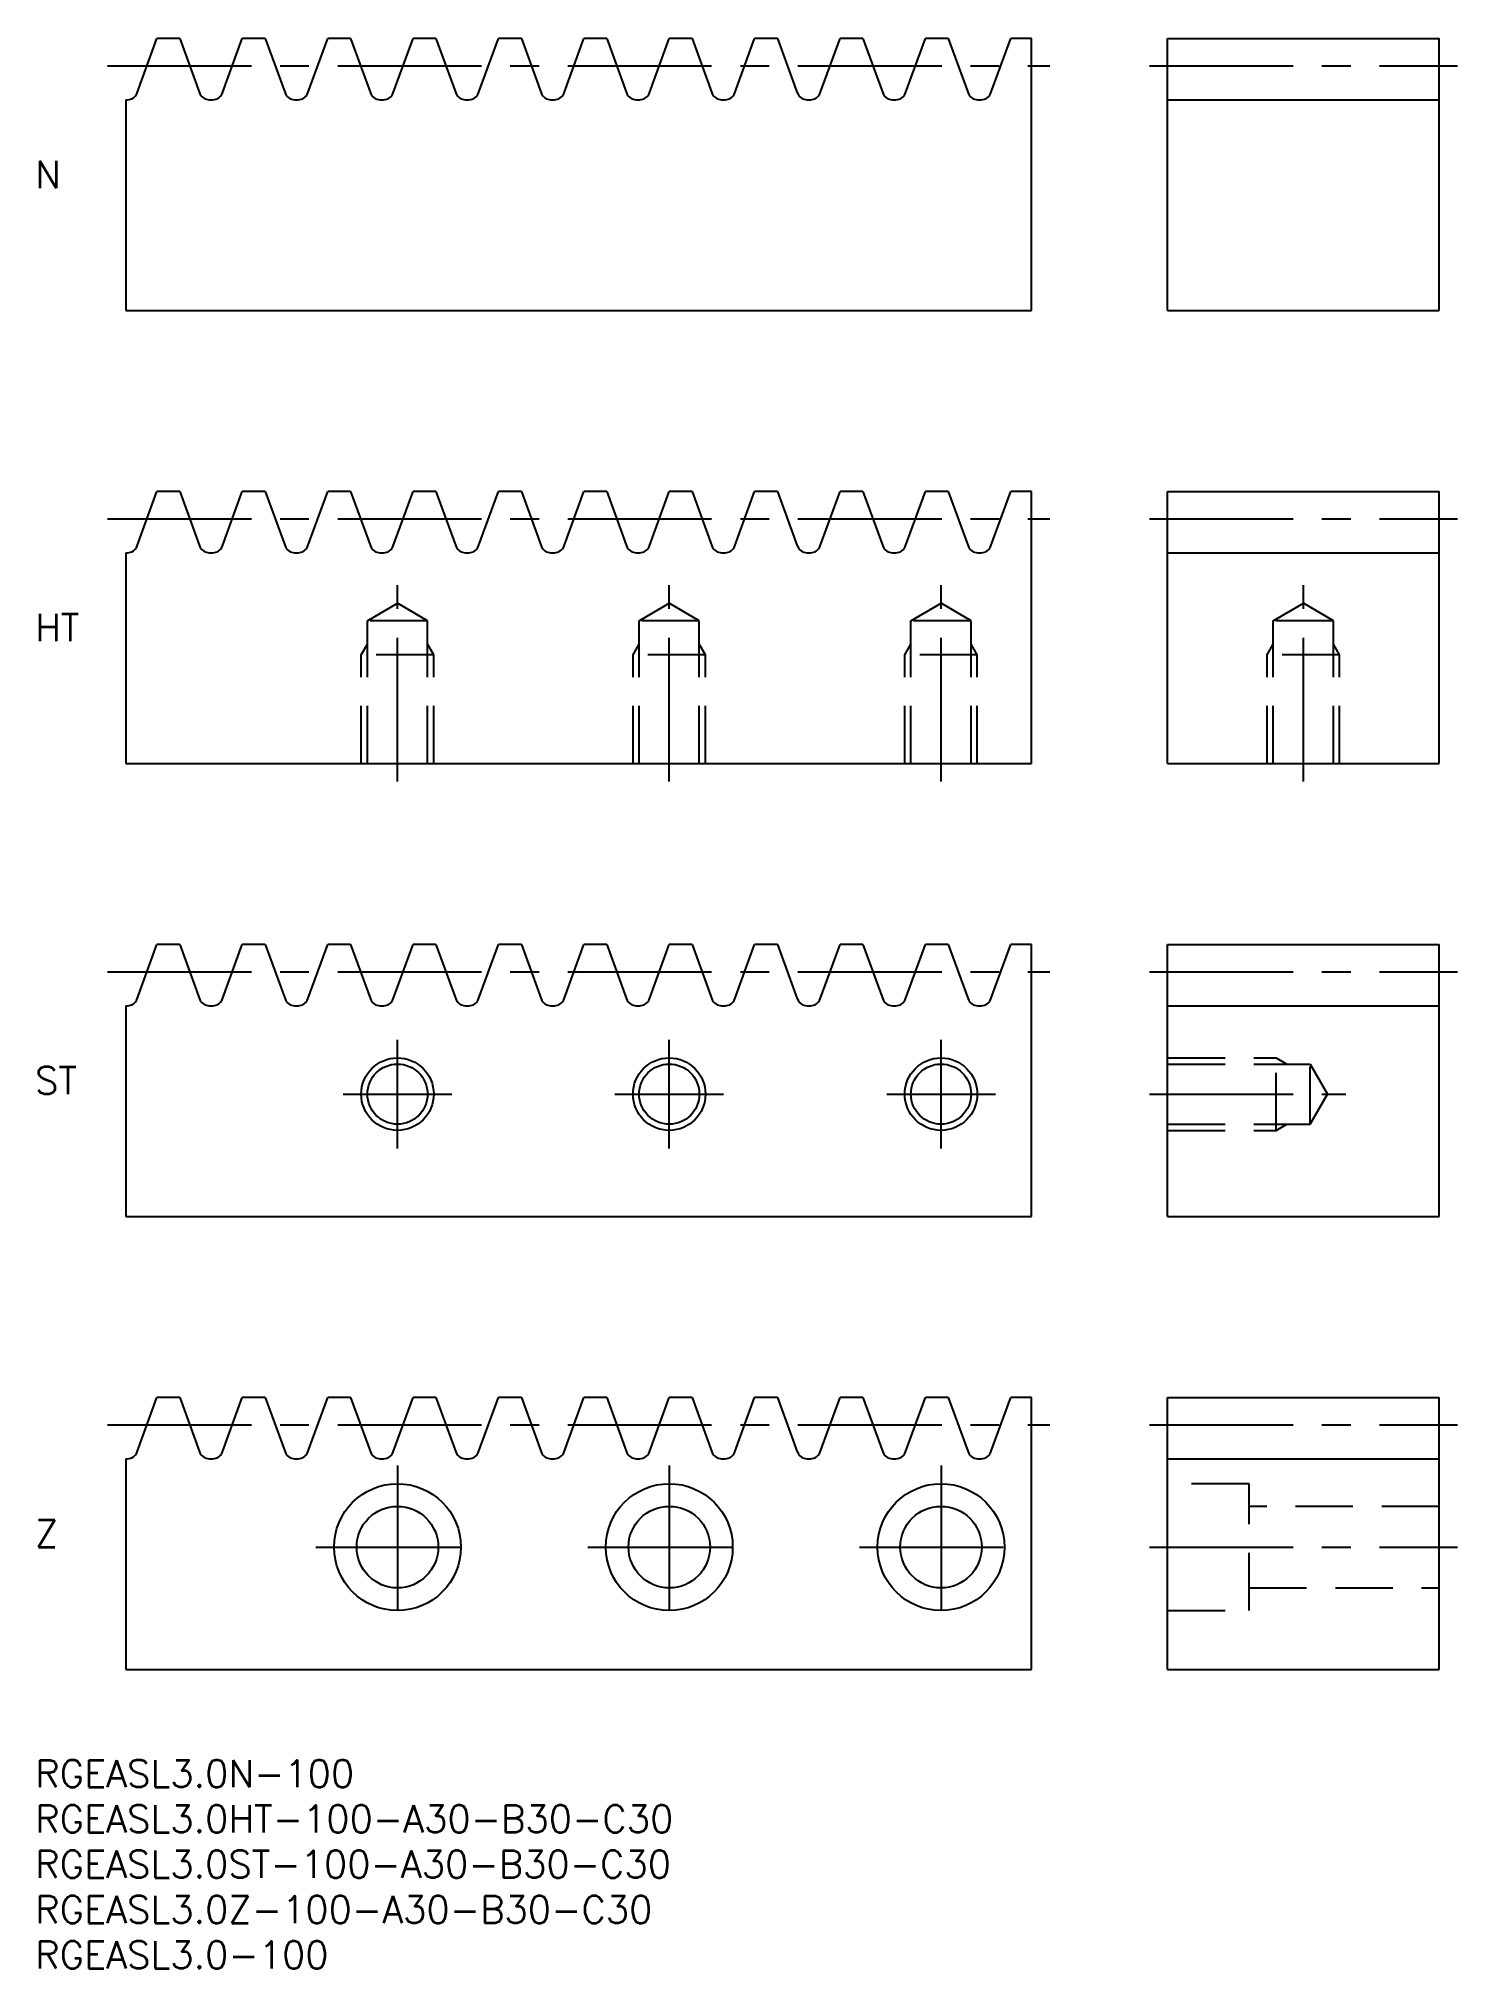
# Model space of a CAD drawing. Extents: x 0 to 157, y -23 to 190.
import ezdxf

# ---------------------------------------------------------------- set-up
doc = ezdxf.new("R2010")
doc.units = 0
doc.header["$LTSCALE"] = 0.5
doc.linetypes.add('CENTER', pattern=[50.8, 31.75, -6.35, 6.35, -6.35])
doc.linetypes.add('DASHED', pattern=[19.05, 12.7, -6.35])
for name, color, linetype in [('MSM_CENTER', 1, 'CENTER'), ('MSM_CONTINUOUS', 7, 'CONTINUOUS'), ('MSM_DASHED', 4, 'DASHED'), ('MSM_NARROW', 5, 'CONTINUOUS'), ('MSM_PART_NUMBER', 7, 'CONTINUOUS')]:
    doc.layers.add(name, color=color, linetype=linetype)
doc.styles.get("Standard").update_dxf_attribs({"font": 'txt.shx', "height": 3, "bigfont": 'bigfont.shx'})

msp = doc.modelspace()

# ---------------------------------------------------------------- linework, layer by layer
at = {"layer": 'MSM_CENTER'}
for p, q in [((8, 187), (112, 187)), ((123, 187), (157, 187)), ((8, 137), (112, 137)), ((123, 137), (157, 137)), ((40, 108), (40, 129.67)), ((70, 108), (70, 129.67)), ((100, 108), (100, 129.67)), ((140, 108), (140, 129.67)), ((8, 87), (112, 87)), ((123, 87), (157, 87)), ((40, 67.5), (40, 79.5)), ((70, 67.5), (70, 79.5)), ((100, 67.5), (100, 79.5)), ((34, 73.5), (46, 73.5)), ((64, 73.5), (76, 73.5)), ((94, 73.5), (106, 73.5)), ((123, 73.5), (144.67, 73.5)), ((8, 37), (112, 37)), ((123, 37), (157, 37)), ((40, 32.5), (40, 14.5)), ((70, 32.5), (70, 14.5)), ((100, 32.5), (100, 14.5)), ((31, 23.5), (49, 23.5)), ((61, 23.5), (79, 23.5)), ((91, 23.5), (109, 23.5)), ((123, 23.5), (157, 23.5))]:
    msp.add_line(p, q, dxfattribs=at)
at = {"layer": 'MSM_CONTINUOUS'}
for p, q in [((11.26, 184), (13.45, 190)), ((15.98, 190), (13.45, 190)), ((15.98, 190), (18.16, 184)), ((20.69, 184), (22.87, 190)), ((25.4, 190), (22.87, 190)), ((25.4, 190), (27.59, 184)), ((30.11, 184), (32.3, 190)), ((34.83, 190), (32.3, 190)), ((34.83, 190), (37.01, 184)), ((39.54, 184), (41.72, 190)), ((44.25, 190), (41.72, 190)), ((44.25, 190), (46.43, 184)), ((48.96, 184), (51.15, 190)), ((53.68, 190), (51.15, 190)), ((53.68, 190), (55.86, 184)), ((58.39, 184), (60.57, 190)), ((63.1, 190), (60.57, 190)), ((63.1, 190), (65.28, 184)), ((67.81, 184), (70, 190)), ((72.53, 190), (70, 190)), ((72.53, 190), (74.71, 184)), ((77.24, 184), (79.42, 190)), ((81.95, 190), (79.42, 190)), ((81.95, 190), (84.13, 184)), ((86.66, 184), (88.85, 190)), ((91.38, 190), (88.85, 190)), ((91.38, 190), (93.56, 184)), ((96.09, 184), (98.27, 190)), ((100.8, 190), (98.27, 190)), ((100.8, 190), (102.98, 184)), ((105.51, 184), (107.7, 190)), ((110, 190), (107.7, 190)), ((110, 160), (110, 190)), ((125, 190), (155, 190)), ((125, 160), (125, 190)), ((155, 160), (155, 190)), ((10, 183.25), (10.19, 183.25)), ((10, 183.25), (10, 160)), ((19.23, 183.25), (19.62, 183.25)), ((28.66, 183.25), (29.04, 183.25)), ((38.08, 183.25), (38.47, 183.25)), ((47.51, 183.25), (47.89, 183.25)), ((56.93, 183.25), (57.32, 183.25)), ((66.36, 183.25), (66.74, 183.25)), ((75.78, 183.25), (76.17, 183.25)), ((85.21, 183.25), (85.59, 183.25)), ((94.63, 183.25), (95.02, 183.25)), ((104.05, 183.25), (104.44, 183.25)), ((125, 183.25), (155, 183.25)), ((10, 160), (110, 160)), ((125, 160), (155, 160)), ((11.26, 134), (13.45, 140)), ((15.98, 140), (13.45, 140)), ((15.98, 140), (18.16, 134)), ((20.69, 134), (22.87, 140)), ((25.4, 140), (22.87, 140)), ((25.4, 140), (27.59, 134)), ((30.11, 134), (32.3, 140)), ((34.83, 140), (32.3, 140)), ((34.83, 140), (37.01, 134)), ((39.54, 134), (41.72, 140)), ((44.25, 140), (41.72, 140)), ((44.25, 140), (46.43, 134)), ((48.96, 134), (51.15, 140)), ((53.68, 140), (51.15, 140)), ((53.68, 140), (55.86, 134)), ((58.39, 134), (60.57, 140)), ((63.1, 140), (60.57, 140)), ((63.1, 140), (65.28, 134)), ((67.81, 134), (70, 140)), ((72.53, 140), (70, 140)), ((72.53, 140), (74.71, 134)), ((77.24, 134), (79.42, 140)), ((81.95, 140), (79.42, 140)), ((81.95, 140), (84.13, 134)), ((86.66, 134), (88.85, 140)), ((91.38, 140), (88.85, 140)), ((91.38, 140), (93.56, 134)), ((96.09, 134), (98.27, 140)), ((100.8, 140), (98.27, 140)), ((100.8, 140), (102.98, 134)), ((105.51, 134), (107.7, 140)), ((110, 140), (107.7, 140)), ((110, 110), (110, 140)), ((125, 140), (155, 140)), ((125, 110), (125, 140)), ((155, 110), (155, 140)), ((10, 133.25), (10.19, 133.25)), ((10, 133.25), (10, 110)), ((19.23, 133.25), (19.62, 133.25)), ((28.66, 133.25), (29.04, 133.25)), ((38.08, 133.25), (38.47, 133.25)), ((47.51, 133.25), (47.89, 133.25)), ((56.93, 133.25), (57.32, 133.25)), ((66.36, 133.25), (66.74, 133.25)), ((75.78, 133.25), (76.17, 133.25)), ((85.21, 133.25), (85.59, 133.25)), ((94.63, 133.25), (95.02, 133.25)), ((104.05, 133.25), (104.44, 133.25)), ((125, 133.25), (155, 133.25)), ((10, 110), (110, 110)), ((125, 110), (155, 110)), ((11.26, 84), (13.45, 90)), ((15.98, 90), (13.45, 90)), ((15.98, 90), (18.16, 84)), ((20.69, 84), (22.87, 90)), ((25.4, 90), (22.87, 90)), ((25.4, 90), (27.59, 84)), ((30.11, 84), (32.3, 90)), ((34.83, 90), (32.3, 90)), ((34.83, 90), (37.01, 84)), ((39.54, 84), (41.72, 90)), ((44.25, 90), (41.72, 90)), ((44.25, 90), (46.43, 84)), ((48.96, 84), (51.15, 90)), ((53.68, 90), (51.15, 90)), ((53.68, 90), (55.86, 84)), ((58.39, 84), (60.57, 90)), ((63.1, 90), (60.57, 90)), ((63.1, 90), (65.28, 84)), ((67.81, 84), (70, 90)), ((72.53, 90), (70, 90)), ((72.53, 90), (74.71, 84)), ((77.24, 84), (79.42, 90)), ((81.95, 90), (79.42, 90)), ((81.95, 90), (84.13, 84)), ((86.66, 84), (88.85, 90)), ((91.38, 90), (88.85, 90)), ((91.38, 90), (93.56, 84)), ((96.09, 84), (98.27, 90)), ((100.8, 90), (98.27, 90)), ((100.8, 90), (102.98, 84)), ((105.51, 84), (107.7, 90)), ((110, 90), (107.7, 90)), ((110, 60), (110, 90)), ((125, 90), (155, 90)), ((125, 60), (125, 90)), ((155, 60), (155, 90)), ((10, 83.25), (10.19, 83.25)), ((10, 83.25), (10, 60)), ((19.23, 83.25), (19.62, 83.25)), ((28.66, 83.25), (29.04, 83.25)), ((38.08, 83.25), (38.47, 83.25)), ((47.51, 83.25), (47.89, 83.25)), ((56.93, 83.25), (57.32, 83.25)), ((66.36, 83.25), (66.74, 83.25)), ((75.78, 83.25), (76.17, 83.25)), ((85.21, 83.25), (85.59, 83.25)), ((94.63, 83.25), (95.02, 83.25)), ((104.05, 83.25), (104.44, 83.25)), ((125, 83.25), (155, 83.25)), ((10, 60), (110, 60)), ((125, 60), (155, 60)), ((11.26, 34), (13.45, 40)), ((15.98, 40), (13.45, 40)), ((15.98, 40), (18.16, 34)), ((20.69, 34), (22.87, 40)), ((25.4, 40), (22.87, 40)), ((25.4, 40), (27.59, 34)), ((30.11, 34), (32.3, 40)), ((34.83, 40), (32.3, 40)), ((34.83, 40), (37.01, 34)), ((39.54, 34), (41.72, 40)), ((44.25, 40), (41.72, 40)), ((44.25, 40), (46.43, 34)), ((48.96, 34), (51.15, 40)), ((53.68, 40), (51.15, 40)), ((53.68, 40), (55.86, 34)), ((58.39, 34), (60.57, 40)), ((63.1, 40), (60.57, 40)), ((63.1, 40), (65.28, 34)), ((67.81, 34), (70, 40)), ((72.53, 40), (70, 40)), ((72.53, 40), (74.71, 34)), ((77.24, 34), (79.42, 40)), ((81.95, 40), (79.42, 40)), ((81.95, 40), (84.13, 34)), ((86.66, 34), (88.85, 40)), ((91.38, 40), (88.85, 40)), ((91.38, 40), (93.56, 34)), ((96.09, 34), (98.27, 40)), ((100.8, 40), (98.27, 40)), ((100.8, 40), (102.98, 34)), ((105.51, 34), (107.7, 40)), ((110, 40), (107.7, 40)), ((110, 10), (110, 40)), ((125, 40), (155, 40)), ((125, 10), (125, 40)), ((155, 10), (155, 40)), ((10, 33.25), (10.19, 33.25)), ((10, 33.25), (10, 10)), ((19.23, 33.25), (19.62, 33.25)), ((28.66, 33.25), (29.04, 33.25)), ((38.08, 33.25), (38.47, 33.25)), ((47.51, 33.25), (47.89, 33.25)), ((56.93, 33.25), (57.32, 33.25)), ((66.36, 33.25), (66.74, 33.25)), ((75.78, 33.25), (76.17, 33.25)), ((85.21, 33.25), (85.59, 33.25)), ((94.63, 33.25), (95.02, 33.25)), ((104.05, 33.25), (104.44, 33.25)), ((125, 33.25), (155, 33.25)), ((10, 10), (110, 10)), ((125, 10), (155, 10))]:
    msp.add_line(p, q, dxfattribs=at)
for centre, radius in [((40, 73.5), 3.32), ((70, 73.5), 3.32), ((100, 73.5), 3.32), ((40, 23.5), 7), ((70, 23.5), 7), ((100, 23.5), 7), ((40, 23.5), 4.5), ((70, 23.5), 4.5), ((100, 23.5), 4.5)]:
    msp.add_circle(centre, radius, dxfattribs=at)
for centre, start, end in [((10.19, 184.39), 270, 340), ((19.23, 184.39), 200, 270), ((19.62, 184.39), 270, 340), ((28.66, 184.39), 200, 270), ((29.04, 184.39), 270, 340), ((38.08, 184.39), 200, 270), ((38.47, 184.39), 270, 340), ((47.51, 184.39), 200, 270), ((47.89, 184.39), 270, 340), ((56.93, 184.39), 200, 270), ((57.32, 184.39), 270, 340), ((66.36, 184.39), 200, 270), ((66.74, 184.39), 270, 340), ((75.78, 184.39), 200, 270), ((76.17, 184.39), 270, 340), ((85.21, 184.39), 200, 270), ((85.59, 184.39), 270, 340), ((94.63, 184.39), 200, 270), ((95.02, 184.39), 270, 340), ((104.05, 184.39), 200, 270), ((104.44, 184.39), 270, 340), ((10.19, 134.39), 270, 340), ((19.23, 134.39), 200, 270), ((19.62, 134.39), 270, 340), ((28.66, 134.39), 200, 270), ((29.04, 134.39), 270, 340), ((38.08, 134.39), 200, 270), ((38.47, 134.39), 270, 340), ((47.51, 134.39), 200, 270), ((47.89, 134.39), 270, 340), ((56.93, 134.39), 200, 270), ((57.32, 134.39), 270, 340), ((66.36, 134.39), 200, 270), ((66.74, 134.39), 270, 340), ((75.78, 134.39), 200, 270), ((76.17, 134.39), 270, 340), ((85.21, 134.39), 200, 270), ((85.59, 134.39), 270, 340), ((94.63, 134.39), 200, 270), ((95.02, 134.39), 270, 340), ((104.05, 134.39), 200, 270), ((104.44, 134.39), 270, 340), ((10.19, 84.39), 270, 340), ((19.23, 84.39), 200, 270), ((19.62, 84.39), 270, 340), ((28.66, 84.39), 200, 270), ((29.04, 84.39), 270, 340), ((38.08, 84.39), 200, 270), ((38.47, 84.39), 270, 340), ((47.51, 84.39), 200, 270), ((47.89, 84.39), 270, 340), ((56.93, 84.39), 200, 270), ((57.32, 84.39), 270, 340), ((66.36, 84.39), 200, 270), ((66.74, 84.39), 270, 340), ((75.78, 84.39), 200, 270), ((76.17, 84.39), 270, 340), ((85.21, 84.39), 200, 270), ((85.59, 84.39), 270, 340), ((94.63, 84.39), 200, 270), ((95.02, 84.39), 270, 340), ((104.05, 84.39), 200, 270), ((104.44, 84.39), 270, 340), ((10.19, 34.39), 270, 340), ((19.23, 34.39), 200, 270), ((19.62, 34.39), 270, 340), ((28.66, 34.39), 200, 270), ((29.04, 34.39), 270, 340), ((38.08, 34.39), 200, 270), ((38.47, 34.39), 270, 340), ((47.51, 34.39), 200, 270), ((47.89, 34.39), 270, 340), ((56.93, 34.39), 200, 270), ((57.32, 34.39), 270, 340), ((66.36, 34.39), 200, 270), ((66.74, 34.39), 270, 340), ((75.78, 34.39), 200, 270), ((76.17, 34.39), 270, 340), ((85.21, 34.39), 200, 270), ((85.59, 34.39), 270, 340), ((94.63, 34.39), 200, 270), ((95.02, 34.39), 270, 340), ((104.05, 34.39), 200, 270), ((104.44, 34.39), 270, 340)]:
    msp.add_arc(centre, 1.14, start, end, dxfattribs=at)
at = {"layer": 'MSM_DASHED'}
for p, q in [((36.68, 125.75), (40, 127.67)), ((43.32, 125.75), (36.68, 125.75)), ((36.68, 110), (36.68, 125.75)), ((43.32, 125.75), (40, 127.67)), ((43.32, 110), (43.32, 125.75)), ((66.68, 125.75), (70, 127.67)), ((73.32, 125.75), (66.68, 125.75)), ((66.68, 110), (66.68, 125.75)), ((73.32, 125.75), (70, 127.67)), ((73.32, 110), (73.32, 125.75)), ((96.68, 125.75), (100, 127.67)), ((103.32, 125.75), (96.68, 125.75)), ((96.68, 110), (96.68, 125.75)), ((103.32, 125.75), (100, 127.67)), ((103.32, 110), (103.32, 125.75)), ((136.68, 125.75), (140, 127.67)), ((143.32, 125.75), (136.68, 125.75)), ((136.68, 110), (136.68, 125.75)), ((143.32, 125.75), (140, 127.67)), ((143.32, 110), (143.32, 125.75)), ((36, 122), (36.68, 123.17)), ((44, 122), (36, 122)), ((36, 110), (36, 122)), ((44, 122), (43.32, 123.17)), ((44, 110), (44, 122)), ((66, 122), (66.68, 123.17)), ((74, 122), (66, 122)), ((66, 110), (66, 122)), ((74, 122), (73.32, 123.17)), ((74, 110), (74, 122)), ((96, 122), (96.68, 123.17)), ((104, 122), (96, 122)), ((96, 110), (96, 122)), ((104, 122), (103.32, 123.17)), ((104, 110), (104, 122)), ((136, 122), (136.68, 123.17)), ((144, 122), (136, 122)), ((136, 110), (136, 122)), ((144, 122), (143.32, 123.17)), ((144, 110), (144, 122)), ((125, 77.5), (137, 77.5)), ((125, 76.82), (140.75, 76.82)), ((137, 69.5), (137, 77.5)), ((137, 77.5), (138.17, 76.82)), ((140.75, 70.18), (140.75, 76.82)), ((140.75, 76.82), (142.67, 73.5)), ((140.75, 70.18), (142.67, 73.5)), ((125, 70.18), (140.75, 70.18)), ((125, 69.5), (137, 69.5)), ((137, 69.5), (138.17, 70.18)), ((134, 30.5), (125, 30.5)), ((134, 16.5), (134, 30.5)), ((155, 28), (134, 28)), ((134, 19), (155, 19)), ((125, 16.5), (134, 16.5))]:
    msp.add_line(p, q, dxfattribs=at)
at = {"layer": 'MSM_NARROW'}
for centre in [(40, 73.5), (70, 73.5), (100, 73.5)]:
    msp.add_circle(centre, 4, dxfattribs=at)

# ---------------------------------------------------------------- texts
at = {"layer": 'MSM_PART_NUMBER', "linetype": 'CONTINUOUS'}
for s, p in [('N', (0, 173.5)), ('HT', (0, 123.5)), ('ST', (0, 73.5)), ('Z', (0, 23.5)), ('RGEASL3.0N-100', (0, -3)), ('RGEASL3.0HT-100-A30-B30-C30', (0, -8)), ('RGEASL3.0ST-100-A30-B30-C30', (0, -13)), ('RGEASL3.0Z-100-A30-B30-C30', (0, -18)), ('RGEASL3.0-100', (0, -23))]:
    msp.add_text(s, height=3, dxfattribs=at).set_placement(p)

doc.saveas('drawing.dxf')
